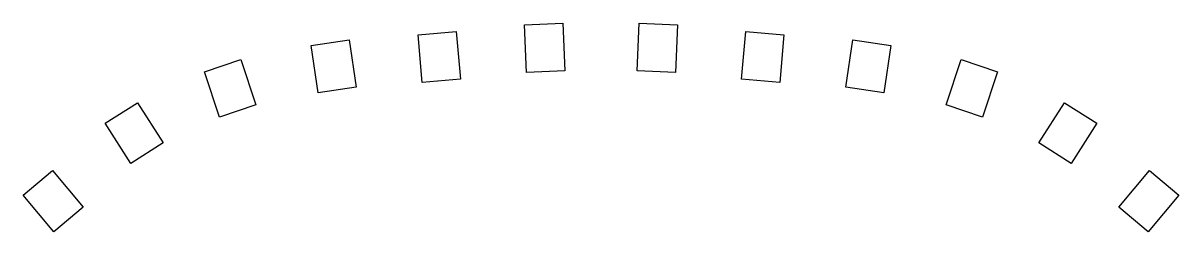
# Model space of a CAD drawing. Header units: millimetres. Extents: x -43.7 to 43.7, y -18.6 to -2.8.
import ezdxf

# ---------------------------------------------------------------- set-up
doc = ezdxf.new("R2010")
doc.units = ezdxf.units.MM

msp = doc.modelspace()

# ---------------------------------------------------------------- linework, layer by layer
for p, q in [((-13.821, -3.73), (-10.932, -3.478)), ((-10.932, -3.478), (-10.618, -7.064)), ((-5.777, -2.965), (-2.88, -2.838)), ((-5.62, -6.562), (-5.777, -2.965)), ((-2.88, -2.838), (-2.723, -6.435)), ((2.723, -6.435), (2.88, -2.838)), ((2.88, -2.838), (5.777, -2.965)), ((5.777, -2.965), (5.62, -6.562)), ((10.618, -7.064), (10.932, -3.478)), ((10.932, -3.478), (13.821, -3.73)), ((-21.889, -4.529), (-19.021, -4.1)), ((-19.021, -4.1), (-18.489, -7.66)), ((-13.507, -7.317), (-13.821, -3.73)), ((13.821, -3.73), (13.507, -7.317)), ((18.489, -7.66), (19.021, -4.1)), ((19.021, -4.1), (21.889, -4.529)), ((-21.357, -8.089), (-21.889, -4.529)), ((21.889, -4.529), (21.357, -8.089)), ((-29.961, -6.511), (-27.21, -5.591)), ((-27.21, -5.591), (-26.068, -9.005)), ((26.068, -9.005), (27.21, -5.591)), ((27.21, -5.591), (29.961, -6.511)), ((-28.818, -9.925), (-29.961, -6.511)), ((-2.723, -6.435), (-5.62, -6.562)), ((5.62, -6.562), (2.723, -6.435)), ((29.961, -6.511), (28.818, -9.925)), ((-18.489, -7.66), (-21.357, -8.089)), ((-10.618, -7.064), (-13.507, -7.317)), ((13.507, -7.317), (10.618, -7.064)), ((21.357, -8.089), (18.489, -7.66)), ((-37.455, -10.4), (-35.009, -8.842)), ((-35.009, -8.842), (-33.075, -11.878)), ((-26.068, -9.005), (-28.818, -9.925)), ((28.818, -9.925), (26.068, -9.005)), ((33.075, -11.878), (35.009, -8.842)), ((35.009, -8.842), (37.455, -10.4)), ((-35.521, -13.436), (-37.455, -10.4)), ((37.455, -10.4), (35.521, -13.436)), ((-33.075, -11.878), (-35.521, -13.436)), ((35.521, -13.436), (33.075, -11.878)), ((-43.661, -15.834), (-41.439, -13.97)), ((-41.439, -13.97), (-39.125, -16.728)), ((39.125, -16.728), (41.439, -13.97)), ((41.439, -13.97), (43.661, -15.834)), ((-41.347, -18.592), (-43.661, -15.834)), ((43.661, -15.834), (41.347, -18.592)), ((-39.125, -16.728), (-41.347, -18.592)), ((41.347, -18.592), (39.125, -16.728))]:
    msp.add_line(p, q)

doc.saveas('drawing.dxf')
